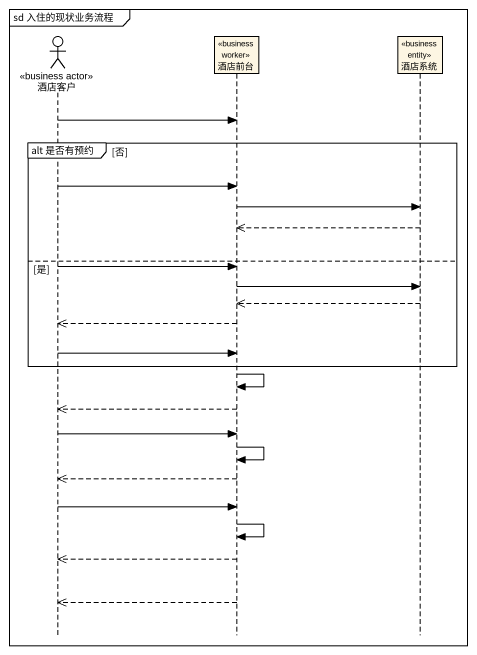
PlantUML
@startuml
mainframe sd 入住的现状业务流程
hide footbox
actor 酒店客户 <<business actor>>
participant 酒店前台 <<business worker>>
participant 酒店系统 <<business entity>>

酒店客户 -> 酒店前台
group alt 是否有预约 [否]
  酒店客户 -> 酒店前台
  酒店前台 -> 酒店系统
  酒店系统 -->> 酒店前台
else 是
  酒店客户 -> 酒店前台
  酒店前台 -> 酒店系统
  酒店系统 -->> 酒店前台
  酒店前台 -->> 酒店客户
  酒店客户 -> 酒店前台
end
酒店前台 -> 酒店前台
酒店前台 -->> 酒店客户
酒店客户 -> 酒店前台
酒店前台 -> 酒店前台
酒店前台 -->> 酒店客户
酒店客户 -> 酒店前台
酒店前台 -> 酒店前台
酒店前台 -->> 酒店客户
酒店前台 -->> 酒店客户
@enduml
